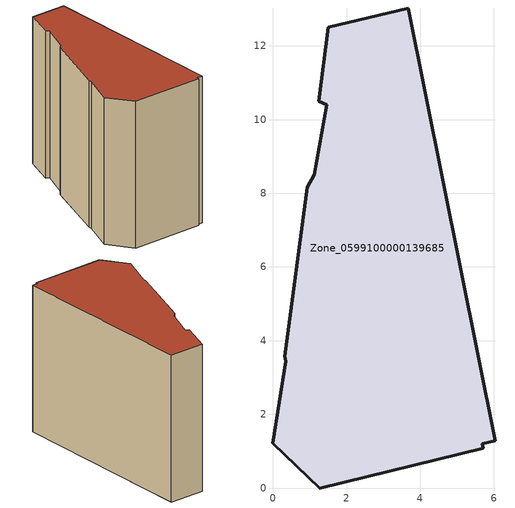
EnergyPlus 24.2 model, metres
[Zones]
Zone_0599100000139685
 floor ground (C_G): 3.67,13.03 6.03,1.28 5.69,1.2 5.71,1.07 1.28,0 0,1.21 0.34,3.44 0.32,3.58 0.93,8.17 1.12,8.5 1.46,10.4 1.24,10.51 1.51,12.51 z0
 wall outside (C_F): 1.51,12.51 1.24,10.51 1.46,10.4 1.12,8.5 0.93,8.17 0.32,3.58 0.34,3.44 0,1.21 1.28,0 5.71,1.07 5.69,1.2 6.03,1.28 3.67,13.03 1.51,12.51 z0:8.75
 roof outside (C_R): 6.03,1.28 3.67,13.03 1.51,12.51 1.24,10.51 1.46,10.4 1.12,8.5 0.93,8.17 0.32,3.58 0.34,3.44 0,1.21 1.28,0 5.71,1.07 5.69,1.2 z8.75
[BUILDING]
Pand.0599100000139685: North Axis=0; Terrain=City; Loads Convergence Tolerance Value=0.04; Temperature Convergence Tolerance Value=0.4; Solar Distribution=FullExterior; Maximum Number of Warmup Days=25; Minimum Number of Warmup Days=1
[Site:Location]
Rotterdam.The.Hague.AP_ZH_NLD Design_Conditions: Latitude=51.96; Longitude=4.45; Time Zone=1; Elevation=-4.5
[SITE:GROUNDTEMPERATURE:BUILDINGSURFACE]
18, 18, 18, 18, 18, 18, 18, 18, 18, 18, 18, 18
[MATERIAL] Thermal Absorptance=0.9; Solar Absorptance=0.7; Visible Absorptance=0.7
Name | Roughness | Thickness | Conductivity | Density | Specific Heat
G.TI.1946 | MediumSmooth | 0.15 | 1 | 540 | 1210
F.TI.1946 | Rough | 0.3 | 0.857143 | 1920 | 840
R.TI.1946 | MediumRough | 0.2 | 0.1 | 1500 | 1000
[CONSTRUCTION]
C_G: G.TI.1946
C_F: F.TI.1946
C_R: R.TI.1946
[ZONE]
Zone_0599100000139685: Type=1; Multiplier=1; Ceiling Height=Autocalculate; Volume=Autocalculate; Floor Area=autocalculate; Part of Total Floor Area=Yes
[ZONEINFILTRATION:DESIGNFLOWRATE]
Infil_Zone_0599100000139685: Zone or ZoneList or Space or SpaceList=Zone_0599100000139685; Schedule=AlwaysOn; Design Flow Rate Calculation Method=Flow/Area; Flow Rate per Floor Area=0.003; Constant Term Coefficient=1; Temperature Term Coefficient=0; Velocity Term Coefficient=0; Velocity Squared Term Coefficient=0
[HVACTEMPLATE:ZONE:IDEALLOADSAIRSYSTEM]
Zone_0599100000139685: Maximum Heating Supply Air Temperature=50; Minimum Cooling Supply Air Temperature=13; Maximum Heating Supply Air Humidity Ratio=0.0156; Minimum Cooling Supply Air Humidity Ratio=0.0077; Heating Limit=NoLimit; Cooling Limit=NoLimit; Dehumidification Control Type=ConstantSensibleHeatRatio; Cooling Sensible Heat Ratio=0.7; Dehumidification Setpoint=60; Humidification Control Type=None; Humidification Setpoint=30; Outdoor Air Method=None; Outdoor Air Flow Rate per Person=0.00944; Outdoor Air Flow Rate per Zone Floor Area=0; Outdoor Air Flow Rate per Zone=0; Demand Controlled Ventilation Type=None; Outdoor Air Economizer Type=NoEconomizer; Heat Recovery Type=None; Sensible Heat Recovery Effectiveness=0.7; Latent Heat Recovery Effectiveness=0.65
[ZONECONTROL:THERMOSTAT]
ThermostatControl_Zone_0599100000139685: Zone or ZoneList=Zone_0599100000139685; Control Type Schedule=DualSetpointControlType; Control 1=Thermostat_Zone_0599100000139685; Temperature Difference Between Cutout And Setpoint=0
[THERMOSTATSETPOINT:DUALSETPOINT]
Thermostat_Zone_0599100000139685: Heating Setpoint Temperature Schedule=HeatingSetpoint_Zone_0599100000139685; Cooling Setpoint Temperature Schedule=CoolingSetpoint_Zone_0599100000139685
[SCHEDULE:COMPACT]
HeatingSetpoint_Zone_0599100000139685: Through: 12/31, For: AllDays, Until: 24:00, 21
CoolingSetpoint_Zone_0599100000139685: Through: 12/31, For: AllDays, Until: 24:00, 24
DualSetpointControlType: Through: 12/31, For: AllDays, Until: 24:00, 4
AlwaysOn: Through: 12/31, For: AllDays, Until: 24:00, 1
